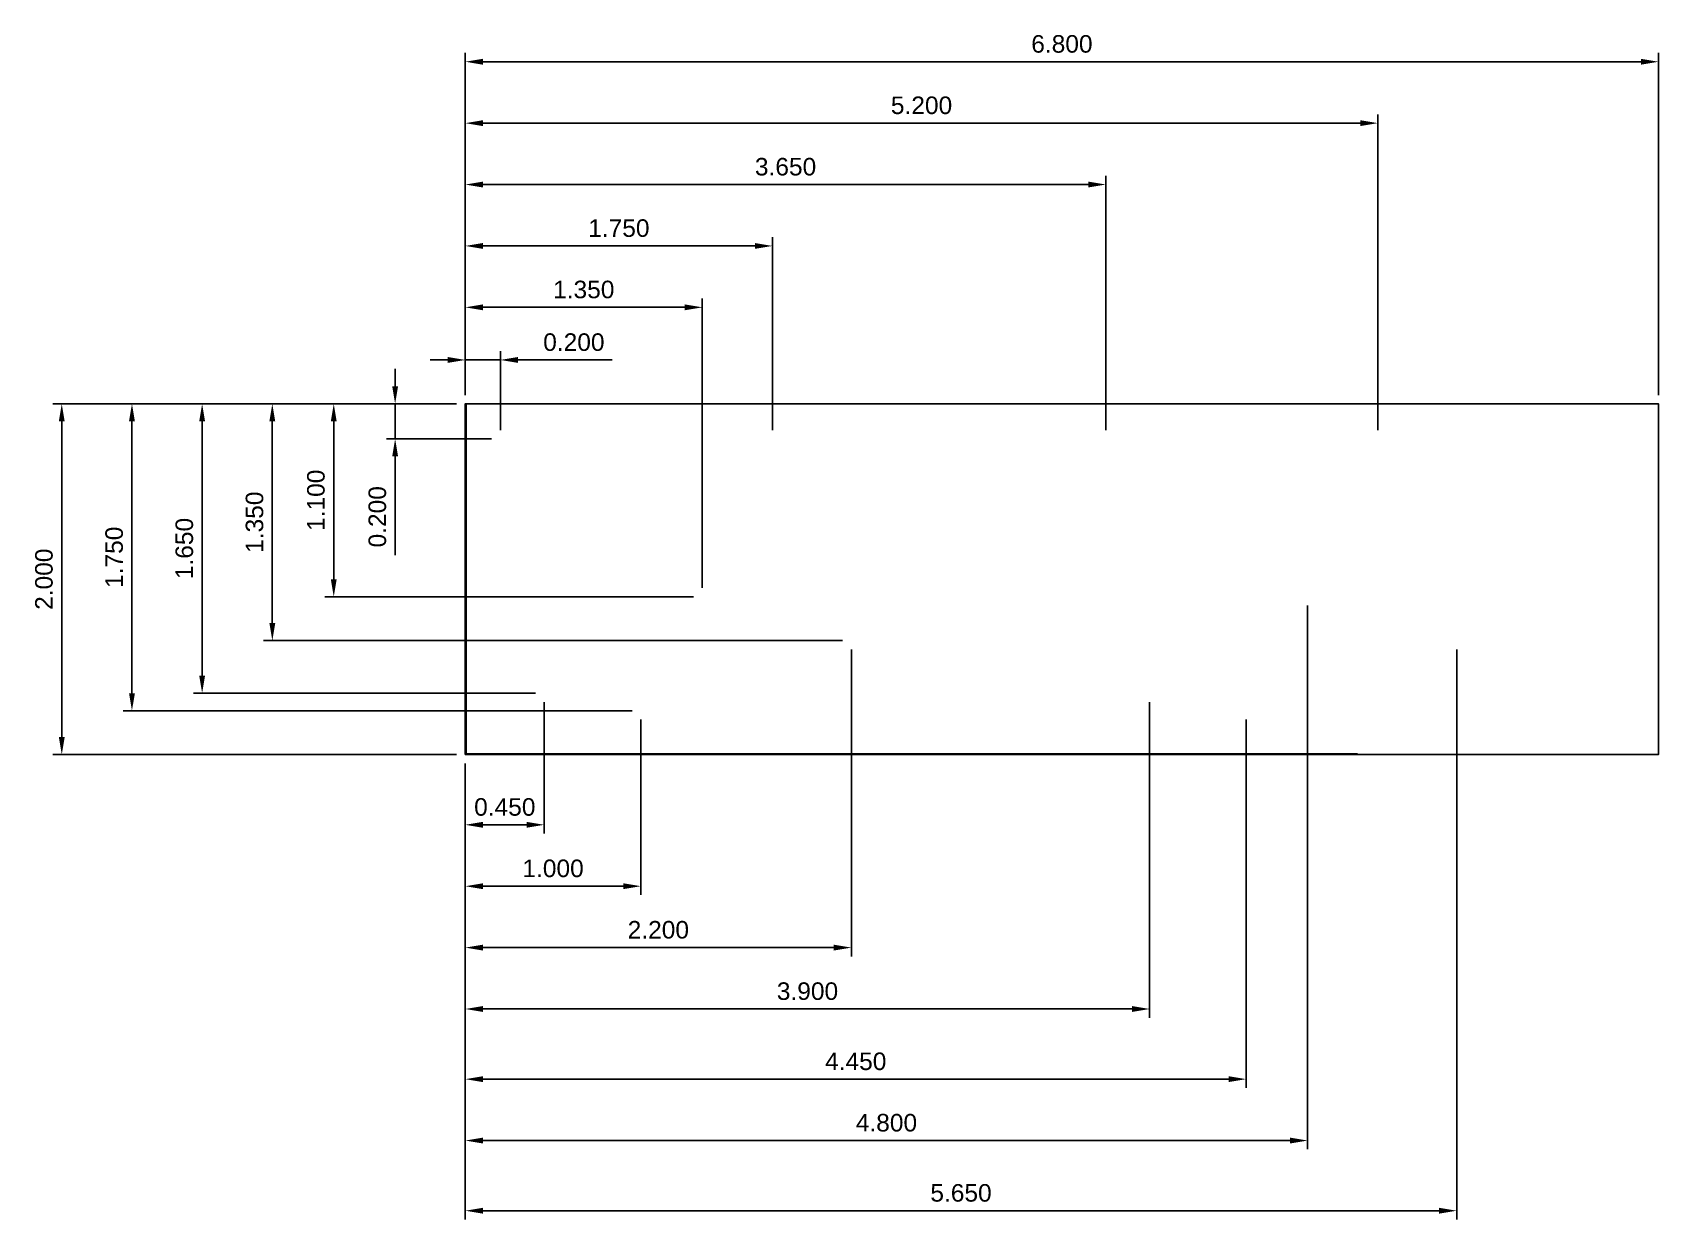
# Model space of a CAD drawing. Header units: inches. Extents: x -2.47 to 6.8, y -2.65 to 4.12.
import ezdxf

# ---------------------------------------------------------------- set-up
doc = ezdxf.new("R2010")
doc.units = ezdxf.units.IN
doc.layers.add('hrany', color=92, linetype='Continuous')
doc.layers.add('koty', color=5, linetype='Continuous')
doc.styles.get("Standard").update_dxf_attribs({"font": 'arial.ttf'})
doc.dimstyles.new('RadioStack_annotation_style', dxfattribs={"dimtxt": 0.1, "dimasz": 0.1, "dimexe": 0.05, "dimexo": 0.05, "dimgap": 0.05, "dimtad": 1, "dimdec": 3, "dimzin": 1, "dimdsep": 46, "dimtxsty": 'Standard', "dimcen": 0.1, "dimclrd": 256, "dimadec": 0, "dimazin": 0, "dimtfac": 1, "dimtdec": 3, "dimtmove": 0, "dimatfit": 3, "dimfxl": 1, "dimarcsym": 0})

# ---------------------------------------------------------------- blocks, each defined once
blk = doc.blocks.new('*D1')
at = {"layer": 'Defpoints', "color": 0, "lineweight": -3, "transparency": 16777216}
for p in [(6.8, 3.95), (0, 2), (6.8, 2)]:
    blk.add_point(p, dxfattribs=at)
at = {"layer": 'koty', "color": 0, "lineweight": -2, "transparency": 16777216}
for p, q in [((0, 2.05), (0, 4)), ((6.8, 2.05), (6.8, 4))]:
    blk.add_line(p, q, dxfattribs=at)
at = {"layer": 'koty', "lineweight": -2, "transparency": 16777216}
blk.add_line((0.1, 3.95), (6.7, 3.95), dxfattribs=at)
at = {"layer": 'koty', "lineweight": -3, "transparency": 16777216}
for points in [[(0.1, 3.9667), (0.1, 3.9333), (0, 3.95)], [(6.7, 3.9667), (6.7, 3.9333), (6.8, 3.95)]]:
    blk.add_solid(points, dxfattribs=at)
at = {"layer": 'koty', "color": 0, "lineweight": -3, "transparency": 16777216, "insert": (3.4, 4.0511), "char_height": 0.1, "attachment_point": 5}
blk.add_mtext('6.800', dxfattribs=at)
blk = doc.blocks.new('*D2')
at = {"layer": 'Defpoints', "color": 0, "lineweight": -3, "transparency": 16777216}
for p in [(-0.4, 2), (0, 2), (0.2, 1.8)]:
    blk.add_point(p, dxfattribs=at)
at = {"layer": 'koty', "lineweight": -2, "transparency": 16777216}
for p, q in [((-0.4, 2.1), (-0.4, 2.2)), ((-0.4, 2), (-0.4, 1.8)), ((-0.4, 1.7), (-0.4, 1.1373))]:
    blk.add_line(p, q, dxfattribs=at)
at = {"layer": 'koty', "color": 0, "lineweight": -2, "transparency": 16777216}
for p, q in [((-0.05, 2), (-0.45, 2)), ((0.15, 1.8), (-0.45, 1.8))]:
    blk.add_line(p, q, dxfattribs=at)
at = {"layer": 'koty', "lineweight": -3, "transparency": 16777216}
for points in [[(-0.4167, 2.1), (-0.3833, 2.1), (-0.4, 2)], [(-0.4167, 1.7), (-0.3833, 1.7), (-0.4, 1.8)]]:
    blk.add_solid(points, dxfattribs=at)
at = {"layer": 'koty', "color": 0, "lineweight": -3, "transparency": 16777216, "insert": (-0.5011, 1.3559), "char_height": 0.1, "attachment_point": 5, "rotation": 90}
blk.add_mtext('0.200', dxfattribs=at)
blk = doc.blocks.new('*D3')
at = {"layer": 'Defpoints', "color": 0, "lineweight": -3, "transparency": 16777216}
for p in [(1.75, 2.9), (0, 2), (1.75, 1.8)]:
    blk.add_point(p, dxfattribs=at)
at = {"layer": 'koty', "color": 0, "lineweight": -2, "transparency": 16777216}
for p, q in [((0, 2.05), (0, 2.95)), ((1.75, 1.85), (1.75, 2.95))]:
    blk.add_line(p, q, dxfattribs=at)
at = {"layer": 'koty', "lineweight": -2, "transparency": 16777216}
blk.add_line((0.1, 2.9), (1.65, 2.9), dxfattribs=at)
at = {"layer": 'koty', "lineweight": -3, "transparency": 16777216}
for points in [[(0.1, 2.9167), (0.1, 2.8833), (0, 2.9)], [(1.65, 2.9167), (1.65, 2.8833), (1.75, 2.9)]]:
    blk.add_solid(points, dxfattribs=at)
at = {"layer": 'koty', "color": 0, "lineweight": -3, "transparency": 16777216, "insert": (0.875, 3.0011), "char_height": 0.1, "attachment_point": 5}
blk.add_mtext('1.750', dxfattribs=at)
blk = doc.blocks.new('*D4')
at = {"layer": 'Defpoints', "color": 0, "lineweight": -3, "transparency": 16777216}
for p in [(3.65, 3.25), (0, 2), (3.65, 1.8)]:
    blk.add_point(p, dxfattribs=at)
at = {"layer": 'koty', "color": 0, "lineweight": -2, "transparency": 16777216}
for p, q in [((0, 2.05), (0, 3.3)), ((3.65, 1.85), (3.65, 3.3))]:
    blk.add_line(p, q, dxfattribs=at)
at = {"layer": 'koty', "lineweight": -2, "transparency": 16777216}
blk.add_line((0.1, 3.25), (3.55, 3.25), dxfattribs=at)
at = {"layer": 'koty', "lineweight": -3, "transparency": 16777216}
for points in [[(0.1, 3.2667), (0.1, 3.2333), (0, 3.25)], [(3.55, 3.2667), (3.55, 3.2333), (3.65, 3.25)]]:
    blk.add_solid(points, dxfattribs=at)
at = {"layer": 'koty', "color": 0, "lineweight": -3, "transparency": 16777216, "insert": (1.825, 3.3511), "char_height": 0.1, "attachment_point": 5}
blk.add_mtext('3.650', dxfattribs=at)
blk = doc.blocks.new('*D9')
at = {"layer": 'Defpoints', "color": 0, "lineweight": -3, "transparency": 16777216}
for p in [(0.2, 2.25), (0, 2), (0.2, 1.8)]:
    blk.add_point(p, dxfattribs=at)
at = {"layer": 'koty', "lineweight": -2, "transparency": 16777216}
for p, q in [((-0.1, 2.25), (-0.2, 2.25)), ((0, 2.25), (0.2, 2.25)), ((0.3, 2.25), (0.8371, 2.25))]:
    blk.add_line(p, q, dxfattribs=at)
at = {"layer": 'koty', "color": 0, "lineweight": -2, "transparency": 16777216}
for p, q in [((0, 2.05), (0, 2.3)), ((0.2, 1.85), (0.2, 2.3))]:
    blk.add_line(p, q, dxfattribs=at)
at = {"layer": 'koty', "lineweight": -3, "transparency": 16777216}
for points in [[(-0.1, 2.2667), (-0.1, 2.2333), (0, 2.25)], [(0.3, 2.2667), (0.3, 2.2333), (0.2, 2.25)]]:
    blk.add_solid(points, dxfattribs=at)
at = {"layer": 'koty', "color": 0, "lineweight": -3, "transparency": 16777216, "insert": (0.6186, 2.351), "char_height": 0.1, "attachment_point": 5}
blk.add_mtext('0.200', dxfattribs=at)
blk = doc.blocks.new('*D10')
at = {"layer": 'Defpoints', "color": 0, "lineweight": -3, "transparency": 16777216}
for p in [(5.2, 3.6), (0, 2), (5.2, 1.8)]:
    blk.add_point(p, dxfattribs=at)
at = {"layer": 'koty', "color": 0, "lineweight": -2, "transparency": 16777216}
for p, q in [((0, 2.05), (0, 3.65)), ((5.2, 1.85), (5.2, 3.65))]:
    blk.add_line(p, q, dxfattribs=at)
at = {"layer": 'koty', "lineweight": -2, "transparency": 16777216}
blk.add_line((0.1, 3.6), (5.1, 3.6), dxfattribs=at)
at = {"layer": 'koty', "lineweight": -3, "transparency": 16777216}
for points in [[(0.1, 3.6167), (0.1, 3.5833), (0, 3.6)], [(5.1, 3.6167), (5.1, 3.5833), (5.2, 3.6)]]:
    blk.add_solid(points, dxfattribs=at)
at = {"layer": 'koty', "color": 0, "lineweight": -3, "transparency": 16777216, "insert": (2.6, 3.7011), "char_height": 0.1, "attachment_point": 5}
blk.add_mtext('5.200', dxfattribs=at)
blk = doc.blocks.new('*D11')
at = {"layer": 'Defpoints', "color": 0, "lineweight": -3, "transparency": 16777216}
for p in [(0, 2), (-0.75, 0.9), (1.35, 0.9)]:
    blk.add_point(p, dxfattribs=at)
at = {"layer": 'koty', "color": 0, "lineweight": -2, "transparency": 16777216}
for p, q in [((-0.05, 2), (-0.8, 2)), ((1.3, 0.9), (-0.8, 0.9))]:
    blk.add_line(p, q, dxfattribs=at)
at = {"layer": 'koty', "lineweight": -2, "transparency": 16777216}
blk.add_line((-0.75, 1.9), (-0.75, 1), dxfattribs=at)
at = {"layer": 'koty', "lineweight": -3, "transparency": 16777216}
for points in [[(-0.7667, 1.9), (-0.7333, 1.9), (-0.75, 2)], [(-0.7667, 1), (-0.7333, 1), (-0.75, 0.9)]]:
    blk.add_solid(points, dxfattribs=at)
at = {"layer": 'koty', "color": 0, "lineweight": -3, "transparency": 16777216, "insert": (-0.8511, 1.45), "char_height": 0.1, "attachment_point": 5, "rotation": 90}
blk.add_mtext('1.100', dxfattribs=at)
blk = doc.blocks.new('*D12')
at = {"layer": 'Defpoints', "color": 0, "lineweight": -3, "transparency": 16777216}
for p in [(0, 2), (-1.1, 0.65), (2.2, 0.65)]:
    blk.add_point(p, dxfattribs=at)
at = {"layer": 'koty', "color": 0, "lineweight": -2, "transparency": 16777216}
for p, q in [((-0.05, 2), (-1.15, 2)), ((2.15, 0.65), (-1.15, 0.65))]:
    blk.add_line(p, q, dxfattribs=at)
at = {"layer": 'koty', "lineweight": -2, "transparency": 16777216}
blk.add_line((-1.1, 1.9), (-1.1, 0.75), dxfattribs=at)
at = {"layer": 'koty', "lineweight": -3, "transparency": 16777216}
for points in [[(-1.1167, 1.9), (-1.0833, 1.9), (-1.1, 2)], [(-1.1167, 0.75), (-1.0833, 0.75), (-1.1, 0.65)]]:
    blk.add_solid(points, dxfattribs=at)
at = {"layer": 'koty', "color": 0, "lineweight": -3, "transparency": 16777216, "insert": (-1.2011, 1.325), "char_height": 0.1, "attachment_point": 5, "rotation": 90}
blk.add_mtext('1.350', dxfattribs=at)
blk = doc.blocks.new('*D13')
at = {"layer": 'Defpoints', "color": 0, "lineweight": -3, "transparency": 16777216}
for p in [(0, 2), (-1.5, 0.35), (0.45, 0.35)]:
    blk.add_point(p, dxfattribs=at)
at = {"layer": 'koty', "color": 0, "lineweight": -2, "transparency": 16777216}
for p, q in [((-0.05, 2), (-1.55, 2)), ((0.4, 0.35), (-1.55, 0.35))]:
    blk.add_line(p, q, dxfattribs=at)
at = {"layer": 'koty', "lineweight": -2, "transparency": 16777216}
blk.add_line((-1.5, 1.9), (-1.5, 0.45), dxfattribs=at)
at = {"layer": 'koty', "lineweight": -3, "transparency": 16777216}
for points in [[(-1.5167, 1.9), (-1.4833, 1.9), (-1.5, 2)], [(-1.5167, 0.45), (-1.4833, 0.45), (-1.5, 0.35)]]:
    blk.add_solid(points, dxfattribs=at)
at = {"layer": 'koty', "color": 0, "lineweight": -3, "transparency": 16777216, "insert": (-1.6011, 1.175), "char_height": 0.1, "attachment_point": 5, "rotation": 90}
blk.add_mtext('1.650', dxfattribs=at)
blk = doc.blocks.new('*D14')
at = {"layer": 'Defpoints', "color": 0, "lineweight": -3, "transparency": 16777216}
for p in [(0, 2), (-1.9, 0.25), (1, 0.25)]:
    blk.add_point(p, dxfattribs=at)
at = {"layer": 'koty', "color": 0, "lineweight": -2, "transparency": 16777216}
for p, q in [((-0.05, 2), (-1.95, 2)), ((0.95, 0.25), (-1.95, 0.25))]:
    blk.add_line(p, q, dxfattribs=at)
at = {"layer": 'koty', "lineweight": -2, "transparency": 16777216}
blk.add_line((-1.9, 1.9), (-1.9, 0.35), dxfattribs=at)
at = {"layer": 'koty', "lineweight": -3, "transparency": 16777216}
for points in [[(-1.9167, 1.9), (-1.8833, 1.9), (-1.9, 2)], [(-1.9167, 0.35), (-1.8833, 0.35), (-1.9, 0.25)]]:
    blk.add_solid(points, dxfattribs=at)
at = {"layer": 'koty', "color": 0, "lineweight": -3, "transparency": 16777216, "insert": (-2.0011, 1.125), "char_height": 0.1, "attachment_point": 5, "rotation": 90}
blk.add_mtext('1.750', dxfattribs=at)
blk = doc.blocks.new('*D15')
at = {"layer": 'Defpoints', "color": 0, "lineweight": -3, "transparency": 16777216}
for p in [(0.45, 0.35), (0, 0), (0.45, -0.4)]:
    blk.add_point(p, dxfattribs=at)
at = {"layer": 'koty', "color": 0, "lineweight": -2, "transparency": 16777216}
for p, q in [((0.45, 0.3), (0.45, -0.45)), ((0, -0.05), (0, -0.45))]:
    blk.add_line(p, q, dxfattribs=at)
at = {"layer": 'koty', "lineweight": -2, "transparency": 16777216}
blk.add_line((0.1, -0.4), (0.35, -0.4), dxfattribs=at)
at = {"layer": 'koty', "lineweight": -3, "transparency": 16777216}
for points in [[(0.1, -0.3833), (0.1, -0.4167), (0, -0.4)], [(0.35, -0.3833), (0.35, -0.4167), (0.45, -0.4)]]:
    blk.add_solid(points, dxfattribs=at)
at = {"layer": 'koty', "color": 0, "lineweight": -3, "transparency": 16777216, "insert": (0.225, -0.2989), "char_height": 0.1, "attachment_point": 5}
blk.add_mtext('0.450', dxfattribs=at)
blk = doc.blocks.new('*D16')
at = {"layer": 'Defpoints', "color": 0, "lineweight": -3, "transparency": 16777216}
for p in [(1, 0.25), (0, 0), (1, -0.75)]:
    blk.add_point(p, dxfattribs=at)
at = {"layer": 'koty', "color": 0, "lineweight": -2, "transparency": 16777216}
for p, q in [((1, 0.2), (1, -0.8)), ((0, -0.05), (0, -0.8))]:
    blk.add_line(p, q, dxfattribs=at)
at = {"layer": 'koty', "lineweight": -2, "transparency": 16777216}
blk.add_line((0.1, -0.75), (0.9, -0.75), dxfattribs=at)
at = {"layer": 'koty', "lineweight": -3, "transparency": 16777216}
for points in [[(0.1, -0.7333), (0.1, -0.7667), (0, -0.75)], [(0.9, -0.7333), (0.9, -0.7667), (1, -0.75)]]:
    blk.add_solid(points, dxfattribs=at)
at = {"layer": 'koty', "color": 0, "lineweight": -3, "transparency": 16777216, "insert": (0.5, -0.6489), "char_height": 0.1, "attachment_point": 5}
blk.add_mtext('1.000', dxfattribs=at)
blk = doc.blocks.new('*D17')
at = {"layer": 'Defpoints', "color": 0, "lineweight": -3, "transparency": 16777216}
for p in [(2.2, 0.65), (0, 0), (2.2, -1.1)]:
    blk.add_point(p, dxfattribs=at)
at = {"layer": 'koty', "color": 0, "lineweight": -2, "transparency": 16777216}
for p, q in [((2.2, 0.6), (2.2, -1.15)), ((0, -0.05), (0, -1.15))]:
    blk.add_line(p, q, dxfattribs=at)
at = {"layer": 'koty', "lineweight": -2, "transparency": 16777216}
blk.add_line((0.1, -1.1), (2.1, -1.1), dxfattribs=at)
at = {"layer": 'koty', "lineweight": -3, "transparency": 16777216}
for points in [[(0.1, -1.0833), (0.1, -1.1167), (0, -1.1)], [(2.1, -1.0833), (2.1, -1.1167), (2.2, -1.1)]]:
    blk.add_solid(points, dxfattribs=at)
at = {"layer": 'koty', "color": 0, "lineweight": -3, "transparency": 16777216, "insert": (1.1, -0.9989), "char_height": 0.1, "attachment_point": 5}
blk.add_mtext('2.200', dxfattribs=at)
blk = doc.blocks.new('*D18')
at = {"layer": 'Defpoints', "color": 0, "lineweight": -3, "transparency": 16777216}
for p in [(3.9, 0.35), (0, 0), (3.9, -1.45)]:
    blk.add_point(p, dxfattribs=at)
at = {"layer": 'koty', "color": 0, "lineweight": -2, "transparency": 16777216}
for p, q in [((3.9, 0.3), (3.9, -1.5)), ((0, -0.05), (0, -1.5))]:
    blk.add_line(p, q, dxfattribs=at)
at = {"layer": 'koty', "lineweight": -2, "transparency": 16777216}
blk.add_line((0.1, -1.45), (3.8, -1.45), dxfattribs=at)
at = {"layer": 'koty', "lineweight": -3, "transparency": 16777216}
for points in [[(0.1, -1.4333), (0.1, -1.4667), (0, -1.45)], [(3.8, -1.4333), (3.8, -1.4667), (3.9, -1.45)]]:
    blk.add_solid(points, dxfattribs=at)
at = {"layer": 'koty', "color": 0, "lineweight": -3, "transparency": 16777216, "insert": (1.95, -1.3489), "char_height": 0.1, "attachment_point": 5}
blk.add_mtext('3.900', dxfattribs=at)
blk = doc.blocks.new('*D19')
at = {"layer": 'Defpoints', "color": 0, "lineweight": -3, "transparency": 16777216}
for p in [(4.45, 0.25), (0, 0), (4.45, -1.85)]:
    blk.add_point(p, dxfattribs=at)
at = {"layer": 'koty', "color": 0, "lineweight": -2, "transparency": 16777216}
for p, q in [((4.45, 0.2), (4.45, -1.9)), ((0, -0.05), (0, -1.9))]:
    blk.add_line(p, q, dxfattribs=at)
at = {"layer": 'koty', "lineweight": -2, "transparency": 16777216}
blk.add_line((0.1, -1.85), (4.35, -1.85), dxfattribs=at)
at = {"layer": 'koty', "lineweight": -3, "transparency": 16777216}
for points in [[(0.1, -1.8333), (0.1, -1.8667), (0, -1.85)], [(4.35, -1.8333), (4.35, -1.8667), (4.45, -1.85)]]:
    blk.add_solid(points, dxfattribs=at)
at = {"layer": 'koty', "color": 0, "lineweight": -3, "transparency": 16777216, "insert": (2.225, -1.7489), "char_height": 0.1, "attachment_point": 5}
blk.add_mtext('4.450', dxfattribs=at)
blk = doc.blocks.new('*D20')
at = {"layer": 'Defpoints', "color": 0, "lineweight": -3, "transparency": 16777216}
for p in [(4.8, 0.9), (0, 0), (4.8, -2.2)]:
    blk.add_point(p, dxfattribs=at)
at = {"layer": 'koty', "color": 0, "lineweight": -2, "transparency": 16777216}
for p, q in [((4.8, 0.85), (4.8, -2.25)), ((0, -0.05), (0, -2.25))]:
    blk.add_line(p, q, dxfattribs=at)
at = {"layer": 'koty', "lineweight": -2, "transparency": 16777216}
blk.add_line((0.1, -2.2), (4.7, -2.2), dxfattribs=at)
at = {"layer": 'koty', "lineweight": -3, "transparency": 16777216}
for points in [[(0.1, -2.1833), (0.1, -2.2167), (0, -2.2)], [(4.7, -2.1833), (4.7, -2.2167), (4.8, -2.2)]]:
    blk.add_solid(points, dxfattribs=at)
at = {"layer": 'koty', "color": 0, "lineweight": -3, "transparency": 16777216, "insert": (2.4, -2.0989), "char_height": 0.1, "attachment_point": 5}
blk.add_mtext('4.800', dxfattribs=at)
blk = doc.blocks.new('*D21')
at = {"layer": 'Defpoints', "color": 0, "lineweight": -3, "transparency": 16777216}
for p in [(5.65, 0.65), (0, 0), (5.65, -2.6)]:
    blk.add_point(p, dxfattribs=at)
at = {"layer": 'koty', "color": 0, "lineweight": -2, "transparency": 16777216}
for p, q in [((5.65, 0.6), (5.65, -2.65)), ((0, -0.05), (0, -2.65))]:
    blk.add_line(p, q, dxfattribs=at)
at = {"layer": 'koty', "lineweight": -2, "transparency": 16777216}
blk.add_line((0.1, -2.6), (5.55, -2.6), dxfattribs=at)
at = {"layer": 'koty', "lineweight": -3, "transparency": 16777216}
for points in [[(0.1, -2.5833), (0.1, -2.6167), (0, -2.6)], [(5.55, -2.5833), (5.55, -2.6167), (5.65, -2.6)]]:
    blk.add_solid(points, dxfattribs=at)
at = {"layer": 'koty', "color": 0, "lineweight": -3, "transparency": 16777216, "insert": (2.825, -2.4989), "char_height": 0.1, "attachment_point": 5}
blk.add_mtext('5.650', dxfattribs=at)
blk = doc.blocks.new('*D25')
at = {"layer": 'Defpoints', "color": 0, "lineweight": -3, "transparency": 16777216}
for p in [(0, 2), (-2.3, 0), (0, 0)]:
    blk.add_point(p, dxfattribs=at)
at = {"layer": 'koty', "color": 0, "lineweight": -2, "transparency": 16777216}
for p, q in [((-0.05, 2), (-2.35, 2)), ((-0.05, 0), (-2.35, 0))]:
    blk.add_line(p, q, dxfattribs=at)
at = {"layer": 'koty', "lineweight": -2, "transparency": 16777216}
blk.add_line((-2.3, 1.9), (-2.3, 0.1), dxfattribs=at)
at = {"layer": 'koty', "lineweight": -3, "transparency": 16777216}
for points in [[(-2.3167, 1.9), (-2.2833, 1.9), (-2.3, 2)], [(-2.3167, 0.1), (-2.2833, 0.1), (-2.3, 0)]]:
    blk.add_solid(points, dxfattribs=at)
at = {"layer": 'koty', "color": 0, "lineweight": -3, "transparency": 16777216, "insert": (-2.4011, 1), "char_height": 0.1, "attachment_point": 5, "rotation": 90}
blk.add_mtext('2.000', dxfattribs=at)
blk = doc.blocks.new('*D26')
at = {"layer": 'Defpoints', "color": 0, "lineweight": -3, "transparency": 16777216}
for p in [(1.35, 2.55), (0, 2), (1.35, 0.9)]:
    blk.add_point(p, dxfattribs=at)
at = {"layer": 'koty', "color": 0, "lineweight": -2, "transparency": 16777216}
for p, q in [((0, 2.05), (0, 2.6)), ((1.35, 0.95), (1.35, 2.6))]:
    blk.add_line(p, q, dxfattribs=at)
at = {"layer": 'koty', "lineweight": -2, "transparency": 16777216}
blk.add_line((0.1, 2.55), (1.25, 2.55), dxfattribs=at)
at = {"layer": 'koty', "lineweight": -3, "transparency": 16777216}
for points in [[(0.1, 2.5667), (0.1, 2.5333), (0, 2.55)], [(1.25, 2.5667), (1.25, 2.5333), (1.35, 2.55)]]:
    blk.add_solid(points, dxfattribs=at)
at = {"layer": 'koty', "color": 0, "lineweight": -3, "transparency": 16777216, "insert": (0.675, 2.6511), "char_height": 0.1, "attachment_point": 5}
blk.add_mtext('1.350', dxfattribs=at)

msp = doc.modelspace()

# ---------------------------------------------------------------- hatches: boundary and pattern name
at = {"layer": 'hrany', "lineweight": -3}
h = msp.add_hatch(dxfattribs=at)
h.set_pattern_fill('ANGLE', color=92)
h.set_pattern_definition([(0, (0, 0), (0, 6.985), [5.08, -1.905]), (90, (0, 0), (-6.985, 4e-16), [5.08, -1.905])])
h.paths.add_polyline_path([(0, 2), (0, 0), (6.8, 0), (6.8, 2)])

# ---------------------------------------------------------------- linework, layer by layer
at = {"layer": 'hrany', "color": 92, "lineweight": -3}
msp.add_lwpolyline([(0, 0), (6.8, 0), (6.8, 2), (0, 2)], close=True, dxfattribs=at)

# ---------------------------------------------------------------- dimensions: what is measured, and where the dimension line sits
at = {"layer": 'koty', "lineweight": -3}
for base, p2, picture, middle in [((6.8, 3.95), (6.8, 2), '*D1', (3.4, 3.95)), ((5.2, 3.6), (5.2, 1.8), '*D10', (2.6, 3.6)), ((3.65, 3.25), (3.65, 1.8), '*D4', (1.825, 3.25)), ((1.75, 2.9), (1.75, 1.8), '*D3', (0.875, 2.9))]:
    dim = msp.add_linear_dim(base=base, p1=(0, 2), p2=p2, dimstyle='RadioStack_annotation_style', dxfattribs=at)
    dim.commit()
    dim.dimension.update_dxf_attribs({"geometry": picture, "text_midpoint": middle, "dimtype": 160})
for base, p1, p2, picture, middle in [((1.35, 2.55), (0, 2), (1.35, 0.9), '*D26', (0.675, 2.6511)), ((0.2, 2.25), (0, 2), (0.2, 1.8), '*D9', (0.6186, 2.351)), ((4.8, -2.2), (0, 0), (4.8, 0.9), '*D20', (2.4, -2.0989)), ((2.2, -1.1), (0, 0), (2.2, 0.65), '*D17', (1.1, -0.9989)), ((5.65, -2.6), (0, 0), (5.65, 0.65), '*D21', (2.825, -2.4989)), ((0.45, -0.4), (0, 0), (0.45, 0.35), '*D15', (0.225, -0.2989)), ((3.9, -1.45), (0, 0), (3.9, 0.35), '*D18', (1.95, -1.3489)), ((1, -0.75), (0, 0), (1, 0.25), '*D16', (0.5, -0.6489)), ((4.45, -1.85), (0, 0), (4.45, 0.25), '*D19', (2.225, -1.7489))]:
    dim = msp.add_linear_dim(base=base, p1=p1, p2=p2, dimstyle='RadioStack_annotation_style', dxfattribs=at)
    dim.commit()
    dim.dimension.update_dxf_attribs({"geometry": picture, "text_midpoint": middle})
dim = msp.add_linear_dim(base=(-0.4, 2), p1=(0.2, 1.8), p2=(0, 2), angle=90, dimstyle='RadioStack_annotation_style', dxfattribs=at)
dim.commit()
dim.dimension.update_dxf_attribs({"geometry": '*D2', "text_midpoint": (-0.4, 1.3559), "dimtype": 160})
for base, p2, picture, middle in [((-2.3, 0), (0, 0), '*D25', (-2.4011, 1)), ((-1.9, 0.25), (1, 0.25), '*D14', (-2.0011, 1.125)), ((-1.5, 0.35), (0.45, 0.35), '*D13', (-1.6011, 1.175)), ((-1.1, 0.65), (2.2, 0.65), '*D12', (-1.2011, 1.325)), ((-0.75, 0.9), (1.35, 0.9), '*D11', (-0.8511, 1.45))]:
    dim = msp.add_linear_dim(base=base, p1=(0, 2), p2=p2, angle=90, dimstyle='RadioStack_annotation_style', dxfattribs=at)
    dim.commit()
    dim.dimension.update_dxf_attribs({"geometry": picture, "text_midpoint": middle})

doc.saveas('drawing.dxf')
